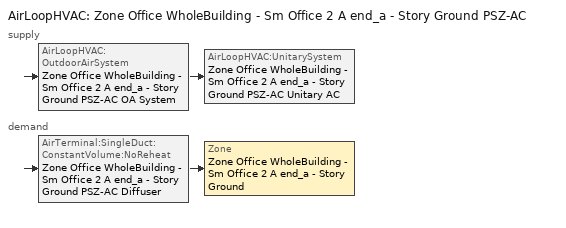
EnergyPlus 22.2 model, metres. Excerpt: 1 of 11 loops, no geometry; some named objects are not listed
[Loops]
AirLoopHVAC 'Zone Office WholeBuilding - Sm Office 2 A end_a - Story Ground PSZ-AC'
 supply: AirLoopHVAC:OutdoorAirSystem 'Zone Office WholeBuilding - Sm Office 2 A end_a - Story Ground PSZ-AC OA System' > AirLoopHVAC:UnitarySystem 'Zone Office WholeBuilding - Sm Office 2 A end_a - Story Ground PSZ-AC Unitary AC'
 demand: AirTerminal:SingleDuct:ConstantVolume:NoReheat 'Zone Office WholeBuilding - Sm Office 2 A end_a - Story Ground PSZ-AC Diffuser' > Zone 'Zone Office WholeBuilding - Sm Office 2 A end_a - Story Ground'
[ZoneControl:Thermostat]
Zone Office WholeBuilding - Sm Office 2 A end_a - Story Ground Thermostat: Zone or ZoneList=Zone Office WholeBuilding - Sm Office 2 A end_a - Story Ground; Control Type Schedule=Zone Office WholeBuilding - Sm Office 2 A end_a - Story Ground Thermostat Schedule; Control 1=Office WholeBuilding - Sm Office 2 - 90.1-2004 Thermostat 1; Temperature Difference Between Cutout And Setpoint {deltaC}=0
[ThermostatSetpoint:DualSetpoint]
Office WholeBuilding - Sm Office 2 - 90.1-2004 Thermostat 1: Heating Setpoint Temperature Schedule=OfficeSmall HTGSETP_SCH_NO_OPTIMUM; Cooling Setpoint Temperature Schedule=OfficeSmall CLGSETP_SCH_NO_OPTIMUM
[AirTerminal:SingleDuct:ConstantVolume:NoReheat]
Zone Office WholeBuilding - Sm Office 2 A end_a - Story Ground PSZ-AC Diffuser: Availability Schedule=Always On Discrete; Maximum Air Flow Rate {m3/s}=AutoSize
[Zone equipment]
Zone Office WholeBuilding - Sm Office 2 A end_a - Story Ground: Zone Office WholeBuilding - Sm Office 2 A end_a - Story Ground PSZ-AC Diffuser
[Sizing:Zone]
Zone Office WholeBuilding - Sm Office 2 A end_a - Story Ground: Zone Cooling Design Supply Air Temperature Input Method=SupplyAirTemperature; Zone Cooling Design Supply Air Temperature {C}=12.7778; Zone Cooling Design Supply Air Temperature Difference {deltaC}=11.11; Zone Heating Design Supply Air Temperature Input Method=SupplyAirTemperature; Zone Heating Design Supply Air Temperature {C}=50; Zone Heating Design Supply Air Temperature Difference {deltaC}=11.11; Zone Cooling Design Supply Air Humidity Ratio {kgWater/kgDryAir}=0.0085; Zone Heating Design Supply Air Humidity Ratio {kgWater/kgDryAir}=0.008; Design Specification Outdoor Air Object=Zone Office WholeBuilding - Sm Office 2 A end_a - Story Ground DSOA Space List; Cooling Design Air Flow Method=DesignDay; Cooling Design Air Flow Rate {m3/s}=0; Cooling Minimum Air Flow per Zone Floor Area {m3/s-m2}=0.000762; Cooling Minimum Air Flow {m3/s}=0; Cooling Minimum Air Flow Fraction=0; Heating Design Air Flow Method=DesignDay; Heating Design Air Flow Rate {m3/s}=0; Heating Maximum Air Flow per Zone Floor Area {m3/s-m2}=0.002032; Heating Maximum Air Flow {m3/s}=0.141576; Heating Maximum Air Flow Fraction=0.3; Account for Dedicated Outdoor Air System=No; Zone Load Sizing Method=Sensible Load Only No Latent Load; Zone Latent Cooling Design Supply Air Humidity Ratio Input Method=HumidityRatioDifference; Zone Cooling Design Supply Air Humidity Ratio Difference {kgWater/kgDryAir}=0.005; Zone Latent Heating Design Supply Air Humidity Ratio Input Method=HumidityRatioDifference; Zone Humidification Design Supply Air Humidity Ratio Difference {kgWater/kgDryAir}=0.005
[Controller:MechanicalVentilation]
Controller Mechanical Ventilation 2: Availability Schedule=Always On Discrete; Demand Controlled Ventilation=No; System Outdoor Air Method=ZoneSum; Zone or ZoneList Name 1=Zone Office WholeBuilding - Sm Office 2 A end_a - Story Ground; Design Specification Outdoor Air Object Name 1=Office WholeBuilding - Sm Office 2 Ventilation
[DesignSpecification:OutdoorAir]
Office WholeBuilding - Sm Office 2 Ventilation: Outdoor Air Method=Sum; Outdoor Air Flow per Person {m3/s-person}=0; Outdoor Air Flow per Zone Floor Area {m3/s-m2}=0.000508; Outdoor Air Flow per Zone {m3/s}=0; Outdoor Air Flow Air Changes per Hour {1/hr}=0
[DesignSpecification:OutdoorAir:SpaceList]
Zone Office WholeBuilding - Sm Office 2 A end_a - Story Ground DSOA Space List: Space Name 1=Office WholeBuilding - Sm Office 2 A end_a - Story Ground; Space Design Specification Outdoor Air Object Name 1=Office WholeBuilding - Sm Office 2 Ventilation
[AirLoopHVAC]
Zone Office WholeBuilding - Sm Office 2 A end_a - Story Ground PSZ-AC: Design Supply Air Flow Rate {m3/s}=AutoSize; Design Return Air Flow Fraction of Supply Air Flow=1
[Sizing:System]
Zone Office WholeBuilding - Sm Office 2 A end_a - Story Ground PSZ-AC: Type of Load to Size On=Sensible; Design Outdoor Air Flow Rate {m3/s}=Autosize; Central Heating Maximum System Air Flow Ratio=1; Preheat Design Temperature {C}=7.22222; Preheat Design Humidity Ratio {kgWater/kgDryAir}=0.008; Precool Design Temperature {C}=12.7778; Precool Design Humidity Ratio {kgWater/kgDryAir}=0.008; Central Cooling Design Supply Air Temperature {C}=12.7778; Central Heating Design Supply Air Temperature {C}=50; Type of Zone Sum to Use=Coincident; 100% Outdoor Air in Cooling=No; 100% Outdoor Air in Heating=No; Central Cooling Design Supply Air Humidity Ratio {kgWater/kgDryAir}=0.0085; Central Heating Design Supply Air Humidity Ratio {kgWater/kgDryAir}=0.008; Cooling Supply Air Flow Rate Method=DesignDay; Cooling Supply Air Flow Rate {m3/s}=0; Cooling Supply Air Flow Rate Per Floor Area {m3/s-m2}=0.00996765; Cooling Fraction of Autosized Cooling Supply Air Flow Rate=1; Cooling Supply Air Flow Rate Per Unit Cooling Capacity {m3/s-W}=3.94755e-05; Heating Supply Air Flow Rate Method=DesignDay; Heating Supply Air Flow Rate {m3/s}=0; Heating Supply Air Flow Rate Per Floor Area {m3/s-m2}=0.00996765; Heating Fraction of Autosized Heating Supply Air Flow Rate=1; Heating Fraction of Autosized Cooling Supply Air Flow Rate=1; Heating Supply Air Flow Rate Per Unit Heating Capacity {m3/s-W}=3.15882e-05; System Outdoor Air Method=ZoneSum; Zone Maximum Outdoor Air Fraction=1; Cooling Design Capacity Method=CoolingDesignCapacity; Cooling Design Capacity {W}=Autosize; Cooling Design Capacity Per Floor Area {W/m2}=234.7; Fraction of Autosized Cooling Design Capacity=1; Heating Design Capacity Method=HeatingDesignCapacity; Heating Design Capacity {W}=Autosize; Heating Design Capacity Per Floor Area {W/m2}=157; Fraction of Autosized Heating Design Capacity=1; Central Cooling Capacity Control Method=OnOff; Occupant Diversity=Autosize
[Controller:OutdoorAir]
Zone Office WholeBuilding - Sm Office 2 A end_a - Story Ground PSZ-AC OA System Controller: Minimum Outdoor Air Flow Rate {m3/s}=Autosize; Maximum Outdoor Air Flow Rate {m3/s}=Autosize; Economizer Control Type=NoEconomizer; Economizer Control Action Type=ModulateFlow; Economizer Maximum Limit Dry-Bulb Temperature {C}=28; Economizer Maximum Limit Enthalpy {J/kg}=64000; Lockout Type=LockoutWithCompressor; Minimum Limit Type=FixedMinimum; Minimum Outdoor Air Schedule=Always On Discrete; Maximum Fraction of Outdoor Air Schedule=ZoneOfficeWholeBuildingSmOffice2AendaStoryGroundPSZACmaxOASch; Mechanical Ventilation Controller=Controller Mechanical Ventilation 2; High Humidity Control=No; Control High Indoor Humidity Based on Outdoor Humidity Ratio=Yes; Heat Recovery Bypass Control Type=BypassWhenWithinEconomizerLimits
[SetpointManager:MixedAir]
Zone Office WholeBuilding - Sm Office 2 A end_a - Story Ground PSZ-AC Mixed Air Node OS Default SPM: Control Variable=Temperature; Setpoint Node or NodeList=Zone Office WholeBuilding - Sm Office 2 A end_a - Story Ground PSZ-AC Mixed Air Node
[AirLoopHVAC:UnitarySystem]
Zone Office WholeBuilding - Sm Office 2 A end_a - Story Ground PSZ-AC Unitary AC: Control Type=Load; Controlling Zone or Thermostat Location=Zone Office WholeBuilding - Sm Office 2 A end_a - Story Ground; Dehumidification Control Type=None; Availability Schedule=Outage Availability Schedule; Supply Fan=Zone Office WholeBuilding - Sm Office 2 A end_a - Story Ground PSZ-AC Fan; Fan Placement=DrawThrough; Supply Air Fan Operating Mode Schedule=Zone Office WholeBuilding - Sm Office 2 A end_a - Story Ground PSZ-AC Occ Sch; Heating Coil=Zone Office WholeBuilding - Sm Office 2 A end_a - Story Ground PSZ-AC Gas Htg Coil 20kBtu/hr 0.8 Thermal Eff; DX Heating Coil Sizing Ratio=1; Cooling Coil=Zone Office WholeBuilding - Sm Office 2 A end_a - Story Ground PSZ-AC 1spd DX AC Clg Coil 9kBtu/hr 9.7SEER; Use DOAS DX Cooling Coil=No; Minimum Supply Air Temperature {C}=2; Latent Load Control=SensibleOnlyLoadControl; Supplemental Heating Coil=Zone Office WholeBuilding - Sm Office 2 A end_a - Story Ground PSZ-AC No Heat; Cooling Supply Air Flow Rate {m3/s}=Autosize; Heating Supply Air Flow Rate {m3/s}=Autosize; No Load Supply Air Flow Rate {m3/s}=Autosize; Maximum Supply Air Temperature {C}=80; Maximum Outdoor Dry-Bulb Temperature for Supplemental Heater Operation {C}=21; Maximum Cycling Rate {cycles/hr}=2.5; Heat Pump Time Constant {s}=60; Fraction of On-Cycle Power Use=0.01; Heat Pump Fan Delay Time {s}=60; Ancillary On-Cycle Electric Power {W}=0; Ancillary Off-Cycle Electric Power {W}=0
[Fan:OnOff]
Zone Office WholeBuilding - Sm Office 2 A end_a - Story Ground PSZ-AC Fan: Availability Schedule=Always On Discrete; Fan Total Efficiency=0.53625; Pressure Rise {Pa}=622.722; Maximum Flow Rate {m3/s}=Autosize; Motor Efficiency=0.825; Motor In Airstream Fraction=1; Fan Power Ratio Function of Speed Ratio Curve=Fan On Off Power Curve 1; Fan Efficiency Ratio Function of Speed Ratio Curve=Fan On Off Efficiency Curve 1
[Coil:Heating:Fuel]
Zone Office WholeBuilding - Sm Office 2 A end_a - Story Ground PSZ-AC Gas Htg Coil 20kBtu/hr 0.8 Thermal Eff: Availability Schedule=Always On Discrete; Fuel Type=NaturalGas; Burner Efficiency=0.8; Nominal Capacity {W}=AutoSize; Parasitic Electric Load {W}=0; Parasitic Fuel Load {W}=0
[Coil:Cooling:DX:SingleSpeed]
Zone Office WholeBuilding - Sm Office 2 A end_a - Story Ground PSZ-AC 1spd DX AC Clg Coil 9kBtu/hr 9.7SEER: Availability Schedule=Always On Discrete; Gross Rated Total Cooling Capacity {W}=Autosize; Gross Rated Sensible Heat Ratio=Autosize; Gross Rated Cooling COP {W/W}=3.14722; Rated Air Flow Rate {m3/s}=Autosize; Rated Evaporator Fan Power Per Volume Flow Rate 2017 {W/(m3/s)}=773.3; Rated Evaporator Fan Power Per Volume Flow Rate 2023 {W/(m3/s)}=934.4; Total Cooling Capacity Function of Temperature Curve=CoilClgDXQRatio_fTwbToadbSI; Total Cooling Capacity Function of Flow Fraction Curve=CoilClgDXSnglQRatio_fCFMRatio; Energy Input Ratio Function of Temperature Curve=CoilClgDXEIRRatio_fTwbToadbSI; Energy Input Ratio Function of Flow Fraction Curve=CoilClgDXSnglEIRRatio_fCFMRatio; Part Load Fraction Correlation Curve=CoilClgDXEIRRatio_fQFrac; Minimum Outdoor Dry-Bulb Temperature for Compressor Operation {C}=-25; Nominal Time for Condensate Removal to Begin {s}=0; Ratio of Initial Moisture Evaporation Rate and Steady State Latent Capacity=0; Maximum Cycling Rate {cycles/hr}=0; Latent Capacity Time Constant {s}=0; Condenser Type=AirCooled; Evaporative Condenser Effectiveness=0.9; Evaporative Condenser Air Flow Rate {m3/s}=Autosize; Evaporative Condenser Pump Rated Power Consumption {W}=Autosize; Crankcase Heater Capacity {W}=0; Maximum Outdoor Dry-Bulb Temperature for Crankcase Heater Operation {C}=10; Basin Heater Capacity {W/K}=0; Basin Heater Setpoint Temperature {C}=2
[Coil:Heating:Electric]
Zone Office WholeBuilding - Sm Office 2 A end_a - Story Ground PSZ-AC No Heat: Availability Schedule=Always Off Discrete; Efficiency=1; Nominal Capacity {W}=0
[SetpointManager:SingleZone:Reheat]
Zone Office WholeBuilding - Sm Office 2 A end_a - Story Ground Setpoint Manager SZ Reheat: Control Variable=Temperature; Minimum Supply Air Temperature {C}=12.7778; Maximum Supply Air Temperature {C}=50; Control Zone=Zone Office WholeBuilding - Sm Office 2 A end_a - Story Ground; Setpoint Node or NodeList=Zone Office WholeBuilding - Sm Office 2 A end_a - Story Ground PSZ-AC Supply Outlet Node
[Schedule:Day:Interval]
OfficeSmall HTGSETP_SCH_NO_OPTIMUM Default; autogen OfficeSmall HTGSETP_SCH_NO_OPTIMUM 0_day_sch: Average, 06:00, 18.3368, 19:00, 18.3368, 24:00, 18.3368
Schedule Day 32: No, 01:00, 3.0562, 02:00, 6.11233, 03:00, 9.16845, 04:00, 12.2246, 05:00, 15.2807, 06:00, 0, 07:00, 0, 08:00, 0, 09:00, 0, 10:00, 18.3368, 11:00, 18.3368, 12:00, 18.3368, 13:00, 18.3368, 14:00, 18.3368, 15:00, 18.3368, 16:00, 18.3368, 17:00, 18.3368, 18:00, 18.3368, 19:00, 18.3368, 20:00, 18.3368, 21:00, 18.3368, 22:00, 18.3368, 23:00, 18.3368, 24:00, 18.3368
OfficeSmall HTGSETP_SCH_NO_OPTIMUM Summer Design Day: No, 24:00, 15.56
OfficeSmall HTGSETP_SCH_NO_OPTIMUM Winter Design Day: No, 24:00, 21.11
OfficeSmall CLGSETP_SCH_NO_OPTIMUM Default: Average, 04:30, 67.0076, 24:00, 67.8835
Schedule Day 18: No, 01:00, 14.8909, 02:00, 29.7814, 03:00, 44.6719, 04:00, 59.5624, 05:00, 67.0301, 06:00, 0, 07:00, 0, 08:00, 0, 09:00, 0, 10:00, 67.2546, 11:00, 67.2996, 12:00, 67.3445, 13:00, 67.3894, 14:00, 67.4343, 15:00, 67.4792, 16:00, 67.5242, 17:00, 67.5691, 18:00, 67.614, 19:00, 67.6589, 20:00, 67.7038, 21:00, 67.7487, 22:00, 67.7937, 23:00, 67.8386, 24:00, 67.8835
OfficeSmall CLGSETP_SCH_NO_OPTIMUM Summer Design Day: No, 24:00, 23.89
OfficeSmall CLGSETP_SCH_NO_OPTIMUM Winter Design Day: No, 24:00, 29.44
Schedule Day 10: No, 01:00, 0.7, 02:00, 0.7, 03:00, 0.7, 04:00, 0.7, 05:00, 0.7, 06:00, 0, 07:00, 0, 08:00, 0, 09:00, 0, 10:00, 0.7, 11:00, 0.7, 12:00, 0.7, 13:00, 0.7, 14:00, 0.7, 15:00, 0.7, 16:00, 0.7, 17:00, 0.7, 18:00, 0.7, 19:00, 0.7, 20:00, 0.7, 21:00, 0.7, 22:00, 0.7, 23:00, 0.7, 24:00, 0.7
Schedule Day 14: No, 01:00, 1, 02:00, 1, 03:00, 1, 04:00, 1, 05:00, 1, 06:00, 0, 07:00, 0, 08:00, 0, 09:00, 0, 10:00, 1, 11:00, 1, 12:00, 1, 13:00, 1, 14:00, 1, 15:00, 1, 16:00, 1, 17:00, 1, 18:00, 1, 19:00, 1, 20:00, 1, 21:00, 1, 22:00, 1, 23:00, 1, 24:00, 1
Zone Office WholeBuilding - Sm Office 2 A end_a - Story Ground PSZ-AC Occ Sch Default; Zone Office WholeBuilding - Sm Office 2 A end_a - Story Ground PSZ-AC Occ Sch Summer Design Day; Zone Office WholeBuilding - Sm Office 2 A end_a - Story Ground PSZ-AC Occ Sch Sunday; Zone Office WholeBuilding - Sm Office 2 A end_a - Story Ground PSZ-AC Occ Sch Winter Design Day: No, 24:00, 1
ZoneOfficeWholeBuildingSmOffice2AendaStoryGroundPSZACmaxOASchDefault: No, 24:00, 0.7
[Schedule:Week:Daily]
OfficeSmall HTGSETP_SCH_NO_OPTIMUM Week Rule - Jan1-Jan7; OfficeSmall HTGSETP_SCH_NO_OPTIMUM Week Rule - Jan15-Mar4: OfficeSmall HTGSETP_SCH_NO_OPTIMUM Default, autogen OfficeSmall HTGSETP_SCH_NO_OPTIMUM 0_day_sch, OfficeSmall HTGSETP_SCH_NO_OPTIMUM Default, OfficeSmall HTGSETP_SCH_NO_OPTIMUM Default, OfficeSmall HTGSETP_SCH_NO_OPTIMUM Default, OfficeSmall HTGSETP_SCH_NO_OPTIMUM Default, OfficeSmall HTGSETP_SCH_NO_OPTIMUM Default, OfficeSmall HTGSETP_SCH_NO_OPTIMUM Default, OfficeSmall HTGSETP_SCH_NO_OPTIMUM Summer Design Day, OfficeSmall HTGSETP_SCH_NO_OPTIMUM Winter Design Day, OfficeSmall HTGSETP_SCH_NO_OPTIMUM Default, OfficeSmall HTGSETP_SCH_NO_OPTIMUM Default
OfficeSmall HTGSETP_SCH_NO_OPTIMUM Week Rule - Jan8-Jan14: OfficeSmall HTGSETP_SCH_NO_OPTIMUM Default, Schedule Day 32, OfficeSmall HTGSETP_SCH_NO_OPTIMUM Default, OfficeSmall HTGSETP_SCH_NO_OPTIMUM Default, OfficeSmall HTGSETP_SCH_NO_OPTIMUM Default, OfficeSmall HTGSETP_SCH_NO_OPTIMUM Default, OfficeSmall HTGSETP_SCH_NO_OPTIMUM Default, OfficeSmall HTGSETP_SCH_NO_OPTIMUM Default, OfficeSmall HTGSETP_SCH_NO_OPTIMUM Summer Design Day, OfficeSmall HTGSETP_SCH_NO_OPTIMUM Winter Design Day, OfficeSmall HTGSETP_SCH_NO_OPTIMUM Default, OfficeSmall HTGSETP_SCH_NO_OPTIMUM Default
OfficeSmall HTGSETP_SCH_NO_OPTIMUM Week Rule - Mar5-Dec31: autogen OfficeSmall HTGSETP_SCH_NO_OPTIMUM 0_day_sch, OfficeSmall HTGSETP_SCH_NO_OPTIMUM Default, OfficeSmall HTGSETP_SCH_NO_OPTIMUM Default, OfficeSmall HTGSETP_SCH_NO_OPTIMUM Default, OfficeSmall HTGSETP_SCH_NO_OPTIMUM Default, OfficeSmall HTGSETP_SCH_NO_OPTIMUM Default, OfficeSmall HTGSETP_SCH_NO_OPTIMUM Default, OfficeSmall HTGSETP_SCH_NO_OPTIMUM Default, OfficeSmall HTGSETP_SCH_NO_OPTIMUM Summer Design Day, OfficeSmall HTGSETP_SCH_NO_OPTIMUM Winter Design Day, OfficeSmall HTGSETP_SCH_NO_OPTIMUM Default, OfficeSmall HTGSETP_SCH_NO_OPTIMUM Default
OfficeSmall CLGSETP_SCH_NO_OPTIMUM Week Rule - Jan1-Jan7; OfficeSmall CLGSETP_SCH_NO_OPTIMUM Week Rule - Jan15-Dec31: OfficeSmall CLGSETP_SCH_NO_OPTIMUM Default, OfficeSmall CLGSETP_SCH_NO_OPTIMUM Default, OfficeSmall CLGSETP_SCH_NO_OPTIMUM Default, OfficeSmall CLGSETP_SCH_NO_OPTIMUM Default, OfficeSmall CLGSETP_SCH_NO_OPTIMUM Default, OfficeSmall CLGSETP_SCH_NO_OPTIMUM Default, OfficeSmall CLGSETP_SCH_NO_OPTIMUM Default, OfficeSmall CLGSETP_SCH_NO_OPTIMUM Default, OfficeSmall CLGSETP_SCH_NO_OPTIMUM Summer Design Day, OfficeSmall CLGSETP_SCH_NO_OPTIMUM Winter Design Day, OfficeSmall CLGSETP_SCH_NO_OPTIMUM Default, OfficeSmall CLGSETP_SCH_NO_OPTIMUM Default
OfficeSmall CLGSETP_SCH_NO_OPTIMUM Week Rule - Jan8-Jan14: OfficeSmall CLGSETP_SCH_NO_OPTIMUM Default, Schedule Day 18, OfficeSmall CLGSETP_SCH_NO_OPTIMUM Default, OfficeSmall CLGSETP_SCH_NO_OPTIMUM Default, OfficeSmall CLGSETP_SCH_NO_OPTIMUM Default, OfficeSmall CLGSETP_SCH_NO_OPTIMUM Default, OfficeSmall CLGSETP_SCH_NO_OPTIMUM Default, OfficeSmall CLGSETP_SCH_NO_OPTIMUM Default, OfficeSmall CLGSETP_SCH_NO_OPTIMUM Summer Design Day, OfficeSmall CLGSETP_SCH_NO_OPTIMUM Winter Design Day, OfficeSmall CLGSETP_SCH_NO_OPTIMUM Default, OfficeSmall CLGSETP_SCH_NO_OPTIMUM Default
Zone Office WholeBuilding - Sm Office 2 A end_a - Story Ground PSZ-AC Occ Sch Week Rule - Jan1-Jan7; Zone Office WholeBuilding - Sm Office 2 A end_a - Story Ground PSZ-AC Occ Sch Week Rule - Jan15-Dec31: Zone Office WholeBuilding - Sm Office 2 A end_a - Story Ground PSZ-AC Occ Sch Sunday, Zone Office WholeBuilding - Sm Office 2 A end_a - Story Ground PSZ-AC Occ Sch Sunday, Zone Office WholeBuilding - Sm Office 2 A end_a - Story Ground PSZ-AC Occ Sch Sunday, Zone Office WholeBuilding - Sm Office 2 A end_a - Story Ground PSZ-AC Occ Sch Sunday, Zone Office WholeBuilding - Sm Office 2 A end_a - Story Ground PSZ-AC Occ Sch Default, Zone Office WholeBuilding - Sm Office 2 A end_a - Story Ground PSZ-AC Occ Sch Sunday, Zone Office WholeBuilding - Sm Office 2 A end_a - Story Ground PSZ-AC Occ Sch Sunday, Zone Office WholeBuilding - Sm Office 2 A end_a - Story Ground PSZ-AC Occ Sch Default, Zone Office WholeBuilding - Sm Office 2 A end_a - Story Ground PSZ-AC Occ Sch Summer Design Day, Zone Office WholeBuilding - Sm Office 2 A end_a - Story Ground PSZ-AC Occ Sch Winter Design Day, Zone Office WholeBuilding - Sm Office 2 A end_a - Story Ground PSZ-AC Occ Sch Default, Zone Office WholeBuilding - Sm Office 2 A end_a - Story Ground PSZ-AC Occ Sch Default
Zone Office WholeBuilding - Sm Office 2 A end_a - Story Ground PSZ-AC Occ Sch Week Rule - Jan8-Jan14: Zone Office WholeBuilding - Sm Office 2 A end_a - Story Ground PSZ-AC Occ Sch Sunday, Schedule Day 14, Zone Office WholeBuilding - Sm Office 2 A end_a - Story Ground PSZ-AC Occ Sch Sunday, Zone Office WholeBuilding - Sm Office 2 A end_a - Story Ground PSZ-AC Occ Sch Sunday, Zone Office WholeBuilding - Sm Office 2 A end_a - Story Ground PSZ-AC Occ Sch Default, Zone Office WholeBuilding - Sm Office 2 A end_a - Story Ground PSZ-AC Occ Sch Sunday, Zone Office WholeBuilding - Sm Office 2 A end_a - Story Ground PSZ-AC Occ Sch Sunday, Zone Office WholeBuilding - Sm Office 2 A end_a - Story Ground PSZ-AC Occ Sch Default, Zone Office WholeBuilding - Sm Office 2 A end_a - Story Ground PSZ-AC Occ Sch Summer Design Day, Zone Office WholeBuilding - Sm Office 2 A end_a - Story Ground PSZ-AC Occ Sch Winter Design Day, Zone Office WholeBuilding - Sm Office 2 A end_a - Story Ground PSZ-AC Occ Sch Default, Zone Office WholeBuilding - Sm Office 2 A end_a - Story Ground PSZ-AC Occ Sch Default
ZoneOfficeWholeBuildingSmOffice2AendaStoryGroundPSZACmaxOASch Week Rule - Jan1-Jan7; ZoneOfficeWholeBuildingSmOffice2AendaStoryGroundPSZACmaxOASch Week Rule - Jan15-Dec31: ZoneOfficeWholeBuildingSmOffice2AendaStoryGroundPSZACmaxOASchDefault, ZoneOfficeWholeBuildingSmOffice2AendaStoryGroundPSZACmaxOASchDefault, ZoneOfficeWholeBuildingSmOffice2AendaStoryGroundPSZACmaxOASchDefault, ZoneOfficeWholeBuildingSmOffice2AendaStoryGroundPSZACmaxOASchDefault, ZoneOfficeWholeBuildingSmOffice2AendaStoryGroundPSZACmaxOASchDefault, ZoneOfficeWholeBuildingSmOffice2AendaStoryGroundPSZACmaxOASchDefault, ZoneOfficeWholeBuildingSmOffice2AendaStoryGroundPSZACmaxOASchDefault, ZoneOfficeWholeBuildingSmOffice2AendaStoryGroundPSZACmaxOASchDefault, ZoneOfficeWholeBuildingSmOffice2AendaStoryGroundPSZACmaxOASchDefault, ZoneOfficeWholeBuildingSmOffice2AendaStoryGroundPSZACmaxOASchDefault, ZoneOfficeWholeBuildingSmOffice2AendaStoryGroundPSZACmaxOASchDefault, ZoneOfficeWholeBuildingSmOffice2AendaStoryGroundPSZACmaxOASchDefault
ZoneOfficeWholeBuildingSmOffice2AendaStoryGroundPSZACmaxOASch Week Rule - Jan8-Jan14: ZoneOfficeWholeBuildingSmOffice2AendaStoryGroundPSZACmaxOASchDefault, Schedule Day 10, ZoneOfficeWholeBuildingSmOffice2AendaStoryGroundPSZACmaxOASchDefault, ZoneOfficeWholeBuildingSmOffice2AendaStoryGroundPSZACmaxOASchDefault, ZoneOfficeWholeBuildingSmOffice2AendaStoryGroundPSZACmaxOASchDefault, ZoneOfficeWholeBuildingSmOffice2AendaStoryGroundPSZACmaxOASchDefault, ZoneOfficeWholeBuildingSmOffice2AendaStoryGroundPSZACmaxOASchDefault, ZoneOfficeWholeBuildingSmOffice2AendaStoryGroundPSZACmaxOASchDefault, ZoneOfficeWholeBuildingSmOffice2AendaStoryGroundPSZACmaxOASchDefault, ZoneOfficeWholeBuildingSmOffice2AendaStoryGroundPSZACmaxOASchDefault, ZoneOfficeWholeBuildingSmOffice2AendaStoryGroundPSZACmaxOASchDefault, ZoneOfficeWholeBuildingSmOffice2AendaStoryGroundPSZACmaxOASchDefault
[Schedule:Year]
OfficeSmall HTGSETP_SCH_NO_OPTIMUM: OfficeSmall HTGSETP_SCH_NO_OPTIMUM Week Rule - Jan1-Jan7, 1, 1, 1, 7, OfficeSmall HTGSETP_SCH_NO_OPTIMUM Week Rule - Jan8-Jan14, 1, 8, 1, 14, OfficeSmall HTGSETP_SCH_NO_OPTIMUM Week Rule - Jan15-Mar4, 1, 15, 3, 4, OfficeSmall HTGSETP_SCH_NO_OPTIMUM Week Rule - Mar5-Dec31, 3, 5, 12, 31
OfficeSmall CLGSETP_SCH_NO_OPTIMUM: OfficeSmall CLGSETP_SCH_NO_OPTIMUM Week Rule - Jan1-Jan7, 1, 1, 1, 7, OfficeSmall CLGSETP_SCH_NO_OPTIMUM Week Rule - Jan8-Jan14, 1, 8, 1, 14, OfficeSmall CLGSETP_SCH_NO_OPTIMUM Week Rule - Jan15-Dec31, 1, 15, 12, 31
Zone Office WholeBuilding - Sm Office 2 A end_a - Story Ground PSZ-AC Occ Sch: Zone Office WholeBuilding - Sm Office 2 A end_a - Story Ground PSZ-AC Occ Sch Week Rule - Jan1-Jan7, 1, 1, 1, 7, Zone Office WholeBuilding - Sm Office 2 A end_a - Story Ground PSZ-AC Occ Sch Week Rule - Jan8-Jan14, 1, 8, 1, 14, Zone Office WholeBuilding - Sm Office 2 A end_a - Story Ground PSZ-AC Occ Sch Week Rule - Jan15-Dec31, 1, 15, 12, 31
ZoneOfficeWholeBuildingSmOffice2AendaStoryGroundPSZACmaxOASch: ZoneOfficeWholeBuildingSmOffice2AendaStoryGroundPSZACmaxOASch Week Rule - Jan1-Jan7, 1, 1, 1, 7, ZoneOfficeWholeBuildingSmOffice2AendaStoryGroundPSZACmaxOASch Week Rule - Jan8-Jan14, 1, 8, 1, 14, ZoneOfficeWholeBuildingSmOffice2AendaStoryGroundPSZACmaxOASch Week Rule - Jan15-Dec31, 1, 15, 12, 31
[Schedule:Compact]
Zone Office WholeBuilding - Sm Office 2 A end_a - Story Ground Thermostat Schedule: Through: 12/31, For: AllDays, Until: 24:00, 4
Outage Availability Schedule: Through: 01/01, For: AllDays, Until: 24:00, 1, Through: 01/02, For: AllDays, Until: 24:00, 1, Through: 01/03, For: AllDays, Until: 24:00, 1, Through: 01/04, For: AllDays, Until: 24:00, 1, Through: 01/05, For: AllDays, Until: 24:00, 1, Through: 01/06, For: AllDays, Until: 24:00, 1, Through: 01/07, For: AllDays, Until: 24:00, 1, Through: 01/08, For: AllDays, Until: 24:00, 1, Through: 01/09, For: AllDays, Until: 05:00, 1, Until: 10:00, 0, Until: 24:00, 1, Through: 01/10, For: AllDays, Until: 24:00, 1, Through: 01/11, For: AllDays, Until: 24:00, 1, Through: 01/12, For: AllDays, Until: 24:00, 1, Through: 01/13, For: AllDays, Until: 24:00, 1, Through: 01/14, For: AllDays, Until: 24:00, 1, Through: 01/15, For: AllDays, Until: 24:00, 1, Through: 01/16, For: AllDays, Until: 24:00, 1, Through: 01/17, For: AllDays, Until: 24:00, 1, Through: 01/18, For: AllDays, Until: 24:00, 1, Through: 01/19, For: AllDays, Until: 24:00, 1, Through: 01/20, For: AllDays, Until: 24:00, 1, Through: 01/21, For: AllDays, Until: 24:00, 1, Through: 01/22, For: AllDays, Until: 24:00, 1, Through: 01/23, For: AllDays, Until: 24:00, 1, Through: 01/24, For: AllDays, Until: 24:00, 1, Through: 01/25, For: AllDays, Until: 24:00, 1, Through: 01/26, For: AllDays, Until: 24:00, 1, Through: 01/27, For: AllDays, Until: 24:00, 1, Through: 01/28, For: AllDays, Until: 24:00, 1, Through: 01/29, For: AllDays, Until: 24:00, 1, Through: 01/30, For: AllDays, Until: 24:00, 1, Through: 01/31, For: AllDays, Until: 24:00, 1, Through: 02/01, For: AllDays, Until: 24:00, 1, Through: 02/02, For: AllDays, Until: 24:00, 1, Through: 02/03, For: AllDays, Until: 24:00, 1, Through: 02/04, For: AllDays, Until: 24:00, 1, Through: 02/05, For: AllDays, Until: 24:00, 1, Through: 02/06, For: AllDays, Until: 24:00, 1, Through: 02/07, For: AllDays, Until: 24:00, 1, Through: 02/08, For: AllDays, Until: 24:00, 1, Through: 02/09, For: AllDays, Until: 24:00, 1, Through: 02/10, For: AllDays, Until: 24:00, 1, Through: 02/11, For: AllDays, Until: 24:00, 1, Through: 02/12, For: AllDays, Until: 24:00, 1, Through: 02/13, For: AllDays, Until: 24:00, 1, Through: 02/14, For: AllDays, Until: 24:00, 1, Through: 02/15, For: AllDays, Until: 24:00, 1, Through: 02/16, For: AllDays, Until: 24:00, 1, Through: 02/17, For: AllDays, Until: 24:00, 1, Through: 02/18, For: AllDays, Until: 24:00, 1, Through: 02/19, For: AllDays, Until: 24:00, 1, Through: 02/20, For: AllDays, Until: 24:00, 1, Through: 02/21, For: AllDays, Until: 24:00, 1, Through: 02/22, For: AllDays, Until: 24:00, 1, Through: 02/23, For: AllDays, Until: 24:00, 1, Through: 02/24, For: AllDays, Until: 24:00, 1, Through: 02/25, For: AllDays, Until: 24:00, 1, Through: 02/26, For: AllDays, Until: 24:00, 1, Through: 02/27, For: AllDays, Until: 24:00, 1, Through: 02/28, For: AllDays, Until: 24:00, 1, Through: 03/01, For: AllDays, Until: 24:00, 1, Through: 03/02, For: AllDays, Until: 24:00, 1, Through: 03/03, For: AllDays, Until: 24:00, 1, Through: 03/04, For: AllDays, Until: 24:00, 1, Through: 03/05, For: AllDays, Until: 24:00, 1, Through: 03/06, For: AllDays, Until: 24:00, 1, Through: 03/07, For: AllDays, Until: 24:00, 1, Through: 03/08, For: AllDays, Until: 24:00, 1, Through: 03/09, For: AllDays, Until: 24:00, 1, Through: 03/10, For: AllDays, Until: 24:00, 1, Through: 03/11, For: AllDays, Until: 24:00, 1, Through: 03/12, For: AllDays, Until: 24:00, 1, Through: 03/13, For: AllDays, Until: 24:00, 1, Through: 03/14, For: AllDays, Until: 24:00, 1, Through: 03/15, For: AllDays, Until: 24:00, 1, Through: 03/16, For: AllDays, Until: 24:00, 1, Through: 03/17, For: AllDays, Until: 24:00, 1, Through: 03/18, For: AllDays, Until: 24:00, 1, Through: 03/19, For: AllDays, Until: 24:00, 1, Through: 03/20, For: AllDays, Until: 24:00, 1, Through: 03/21, For: AllDays, Until: 24:00, 1, Through: 03/22, For: AllDays, Until: 24:00, 1, Through: 03/23, For: AllDays, Until: 24:00, 1, Through: 03/24, For: AllDays, Until: 24:00, 1, Through: 03/25, For: AllDays, Until: 24:00, 1, Through: 03/26, For: AllDays, Until: 24:00, 1, Through: 03/27, For: AllDays, Until: 24:00, 1, Through: 03/28, For: AllDays, Until: 24:00, 1, Through: 03/29, For: AllDays, Until: 24:00, 1, Through: 03/30, For: AllDays, Until: 24:00, 1, Through: 03/31, For: AllDays, Until: 24:00, 1, Through: 04/01, For: AllDays, Until: 24:00, 1, Through: 04/02, For: AllDays, Until: 24:00, 1, Through: 04/03, For: AllDays, Until: 24:00, 1, Through: 04/04, For: AllDays, Until: 24:00, 1, Through: 04/05, For: AllDays, Until: 24:00, 1, Through: 04/06, For: AllDays, Until: 24:00, 1, Through: 04/07, For: AllDays, Until: 24:00, 1, Through: 04/08, For: AllDays, Until: 24:00, 1, Through: 04/09, For: AllDays, Until: 24:00, 1, Through: 04/10, For: AllDays, Until: 24:00, 1, Through: 04/11, For: AllDays, Until: 24:00, 1, Through: 04/12, For: AllDays, Until: 24:00, 1, Through: 04/13, For: AllDays, Until: 24:00, 1, Through: 04/14, For: AllDays, Until: 24:00, 1, Through: 04/15, For: AllDays, Until: 24:00, 1, Through: 04/16, For: AllDays, Until: 24:00, 1, Through: 04/17, For: AllDays, Until: 24:00, 1, Through: 04/18, For: AllDays, Until: 24:00, 1, Through: 04/19, For: AllDays, Until: 24:00, 1, Through: 04/20, For: AllDays, Until: 24:00, 1, Through: 04/21, For: AllDays, Until: 24:00, 1, Through: 04/22, For: AllDays, Until: 24:00, 1, Through: 04/23, For: AllDays, Until: 24:00, 1, Through: 04/24, For: AllDays, Until: 24:00, 1, Through: 04/25, For: AllDays, Until: 24:00, 1, Through: 04/26, For: AllDays, Until: 24:00, 1, Through: 04/27, For: AllDays, Until: 24:00, 1, Through: 04/28, For: AllDays, Until: 24:00, 1, Through: 04/29, For: AllDays, Until: 24:00, 1, Through: 04/30, For: AllDays, Until: 24:00, 1, Through: 05/01, For: AllDays, Until: 24:00, 1, Through: 05/02, For: AllDays, Until: 24:00, 1, Through: 05/03, For: AllDays, Until: 24:00, 1, Through: 05/04, For: AllDays, Until: 24:00, 1, Through: 05/05, For: AllDays, Until: 24:00, 1, Through: 05/06, For: AllDays, Until: 24:00, 1, Through: 05/07, For: AllDays, Until: 24:00, 1, Through: 05/08, For: AllDays, Until: 24:00, 1, Through: 05/09, For: AllDays, Until: 24:00, 1, Through: 05/10, For: AllDays, Until: 24:00, 1, Through: 05/11, For: AllDays, Until: 24:00, 1, Through: 05/12, For: AllDays, Until: 24:00, 1, Through: 05/13, For: AllDays, Until: 24:00, 1, Through: 05/14, For: AllDays, Until: 24:00, 1, Through: 05/15, For: AllDays, Until: 24:00, 1, Through: 05/16, For: AllDays, Until: 24:00, 1, Through: 05/17, For: AllDays, Until: 24:00, 1, Through: 05/18, For: AllDays, Until: 24:00, 1, Through: 05/19, For: AllDays, Until: 24:00, 1, Through: 05/20, For: AllDays, Until: 24:00, 1, Through: 05/21, For: AllDays, Until: 24:00, 1, Through: 05/22, For: AllDays, Until: 24:00, 1, Through: 05/23, For: AllDays, Until: 24:00, 1, Through: 05/24, For: AllDays, Until: 24:00, 1, Through: 05/25, For: AllDays, Until: 24:00, 1, Through: 05/26, For: AllDays, Until: 24:00, 1, Through: 05/27, For: AllDays, Until: 24:00, 1, Through: 05/28, For: AllDays, Until: 24:00, 1, Through: 05/29, For: AllDays, Until: 24:00, 1, Through: 05/30, For: AllDays, Until: 24:00, 1, Through: 05/31, For: AllDays, Until: 24:00, 1, Through: 06/01, For: AllDays, Until: 24:00, 1, Through: 06/02, For: AllDays, Until: 24:00, 1, Through: 06/03, For: AllDays, Until: 24:00, 1, Through: 06/04, For: AllDays, Until: 24:00, 1, Through: 06/05, For: AllDays, Until: 24:00, 1, Through: 06/06, For: AllDays, Until: 24:00, 1, Through: 06/07, For: AllDays, Until: 24:00, 1, Through: 06/08, For: AllDays, Until: 24:00, 1, Through: 06/09, For: AllDays, Until: 24:00, 1, Through: 06/10, For: AllDays, Until: 24:00, 1, Through: 06/11, For: AllDays, Until: 24:00, 1, Through: 06/12, For: AllDays, Until: 24:00, 1, Through: 06/13, For: AllDays, Until: 24:00, 1, Through: 06/14, For: AllDays, Until: 24:00, 1, Through: 06/15, For: AllDays, Until: 24:00, 1, Through: 06/16, For: AllDays, Until: 24:00, 1, Through: 06/17, For: AllDays, Until: 24:00, 1, Through: 06/18, For: AllDays, Until: 24:00, 1, Through: 06/19, For: AllDays, Until: 24:00, 1, Through: 06/20, For: AllDays, Until: 24:00, 1, Through: 06/21, For: AllDays, Until: 24:00, 1, Through: 06/22, For: AllDays, Until: 24:00, 1, Through: 06/23, For: AllDays, Until: 24:00, 1, Through: 06/24, For: AllDays, Until: 24:00, 1, Through: 06/25, For: AllDays, Until: 24:00, 1, Through: 06/26, For: AllDays, Until: 24:00, 1, Through: 06/27, For: AllDays, Until: 24:00, 1, Through: 06/28, For: AllDays, Until: 24:00, 1, Through: 06/29, For: AllDays, Until: 24:00, 1, Through: 06/30, For: AllDays, Until: 24:00, 1, Through: 07/01, For: AllDays, Until: 24:00, 1, Through: 07/02, For: AllDays, Until: 24:00, 1, Through: 07/03, For: AllDays, Until: 24:00, 1, Through: 07/04, For: AllDays, Until: 24:00, 1, Through: 07/05, For: AllDays, Until: 24:00, 1, Through: 07/06, For: AllDays, Until: 24:00, 1, Through: 07/07, For: AllDays, Until: 24:00, 1, Through: 07/08, For: AllDays, Until: 24:00, 1, Through: 07/09, For: AllDays, Until: 24:00, 1, Through: 07/10, For: AllDays, Until: 24:00, 1, Through: 07/11, For: AllDays, Until: 24:00, 1, Through: 07/12, For: AllDays, Until: 24:00, 1, Through: 07/13, For: AllDays, Until: 24:00, 1, Through: 07/14, For: AllDays, Until: 24:00, 1, Through: 07/15, For: AllDays, Until: 24:00, 1, Through: 07/16, For: AllDays, Until: 24:00, 1, Through: 07/17, For: AllDays, Until: 24:00, 1, Through: 07/18, For: AllDays, Until: 24:00, 1, Through: 07/19, For: AllDays, Until: 24:00, 1, Through: 07/20, For: AllDays, Until: 24:00, 1, Through: 07/21, For: AllDays, Until: 24:00, 1, Through: 07/22, For: AllDays, Until: 24:00, 1, Through: 07/23, For: AllDays, Until: 24:00, 1, Through: 07/24, For: AllDays, Until: 24:00, 1, Through: 07/25, For: AllDays, Until: 24:00, 1, Through: 07/26, For: AllDays, Until: 24:00, 1, Through: 07/27, For: AllDays, Until: 24:00, 1, Through: 07/28, For: AllDays, Until: 24:00, 1, Through: 07/29, For: AllDays, Until: 24:00, 1, Through: 07/30, For: AllDays, Until: 24:00, 1, Through: 07/31, For: AllDays, Until: 24:00, 1, Through: 08/01, For: AllDays, Until: 24:00, 1, Through: 08/02, For: AllDays, Until: 24:00, 1, Through: 08/03, For: AllDays, Until: 24:00, 1, Through: 08/04, For: AllDays, Until: 24:00, 1, Through: 08/05, For: AllDays, Until: 24:00, 1, Through: 08/06, For: AllDays, Until: 24:00, 1, Through: 08/07, For: AllDays, Until: 24:00, 1, Through: 08/08, For: AllDays, Until: 24:00, 1, Through: 08/09, For: AllDays, Until: 24:00, 1, Through: 08/10, For: AllDays, Until: 24:00, 1, Through: 08/11, For: AllDays, Until: 24:00, 1, Through: 08/12, For: AllDays, Until: 24:00, 1, Through: 08/13, For: AllDays, Until: 24:00, 1, Through: 08/14, For: AllDays, Until: 24:00, 1, Through: 08/15, For: AllDays, Until: 24:00, 1, Through: 08/16, For: AllDays, Until: 24:00, 1, Through: 08/17, For: AllDays, Until: 24:00, 1, Through: 08/18, For: AllDays, Until: 24:00, 1, Through: 08/19, For: AllDays, Until: 24:00, 1, Through: 08/20, For: AllDays, Until: 24:00, 1, Through: 08/21, For: AllDays, Until: 24:00, 1, Through: 08/22, For: AllDays, Until: 24:00, 1, Through: 08/23, For: AllDays, Until: 24:00, 1, Through: 08/24, For: AllDays, Until: 24:00, 1, Through: 08/25, For: AllDays, Until: 24:00, 1, Through: 08/26, For: AllDays, Until: 24:00, 1, Through: 08/27, For: AllDays, Until: 24:00, 1, Through: 08/28, For: AllDays, Until: 24:00, 1, Through: 08/29, For: AllDays, Until: 24:00, 1, Through: 08/30, For: AllDays, Until: 24:00, 1, Through: 08/31, For: AllDays, Until: 24:00, 1, Through: 09/01, For: AllDays, Until: 24:00, 1, Through: 09/02, For: AllDays, Until: 24:00, 1, Through: 09/03, For: AllDays, Until: 24:00, 1, Through: 09/04, For: AllDays, Until: 24:00, 1, Through: 09/05, For: AllDays, Until: 24:00, 1, Through: 09/06, For: AllDays, Until: 24:00, 1, Through: 09/07, For: AllDays, Until: 24:00, 1, Through: 09/08, For: AllDays, Until: 24:00, 1, Through: 09/09, For: AllDays, Until: 24:00, 1, Through: 09/10, For: AllDays, Until: 24:00, 1, Through: 09/11, For: AllDays, Until: 24:00, 1, Through: 09/12, For: AllDays, Until: 24:00, 1, Through: 09/13, For: AllDays, Until: 24:00, 1, Through: 09/14, For: AllDays, Until: 24:00, 1, Through: 09/15, For: AllDays, Until: 24:00, 1, Through: 09/16, For: AllDays, Until: 24:00, 1, Through: 09/17, For: AllDays, Until: 24:00, 1, Through: 09/18, For: AllDays, Until: 24:00, 1, Through: 09/19, For: AllDays, Until: 24:00, 1, Through: 09/20, For: AllDays, Until: 24:00, 1, Through: 09/21, For: AllDays, Until: 24:00, 1, Through: 09/22, For: AllDays, Until: 24:00, 1, Through: 09/23, For: AllDays, Until: 24:00, 1, Through: 09/24, For: AllDays, Until: 24:00, 1, Through: 09/25, For: AllDays, Until: 24:00, 1, Through: 09/26, For: AllDays, Until: 24:00, 1, Through: 09/27, For: AllDays, Until: 24:00, 1, Through: 09/28, For: AllDays, Until: 24:00, 1, Through: 09/29, For: AllDays, Until: 24:00, 1, Through: 09/30, For: AllDays, Until: 24:00, 1, Through: 10/01, For: AllDays, Until: 24:00, 1, Through: 10/02, For: AllDays, Until: 24:00, 1, Through: 10/03, For: AllDays, Until: 24:00, 1, Through: 10/04, For: AllDays, Until: 24:00, 1, Through: 10/05, For: AllDays, Until: 24:00, 1, Through: 10/06, For: AllDays, Until: 24:00, 1, Through: 10/07, For: AllDays, Until: 24:00, 1, Through: 10/08, For: AllDays, Until: 24:00, 1, Through: 10/09, For: AllDays, Until: 24:00, 1, Through: 10/10, For: AllDays, Until: 24:00, 1, Through: 10/11, For: AllDays, Until: 24:00, 1, Through: 10/12, For: AllDays, Until: 24:00, 1, Through: 10/13, For: AllDays, Until: 24:00, 1, Through: 10/14, For: AllDays, Until: 24:00, 1, Through: 10/15, For: AllDays, Until: 24:00, 1, Through: 10/16, For: AllDays, Until: 24:00, 1, Through: 10/17, For: AllDays, Until: 24:00, 1, Through: 10/18, For: AllDays, Until: 24:00, 1, Through: 10/19, For: AllDays, Until: 24:00, 1, Through: 10/20, For: AllDays, Until: 24:00, 1, Through: 10/21, For: AllDays, Until: 24:00, 1, Through: 10/22, For: AllDays, Until: 24:00, 1, Through: 10/23, For: AllDays, Until: 24:00, 1, Through: 10/24, For: AllDays, Until: 24:00, 1, Through: 10/25, For: AllDays, Until: 24:00, 1, Through: 10/26, For: AllDays, Until: 24:00, 1, Through: 10/27, For: AllDays, Until: 24:00, 1, Through: 10/28, For: AllDays, Until: 24:00, 1, Through: 10/29, For: AllDays, Until: 24:00, 1, Through: 10/30, For: AllDays, Until: 24:00, 1, Through: 10/31, For: AllDays, Until: 24:00, 1, Through: 11/01, For: AllDays, Until: 24:00, 1, Through: 11/02, For: AllDays, Until: 24:00, 1, Through: 11/03, For: AllDays, Until: 24:00, 1, Through: 11/04, For: AllDays, Until: 24:00, 1, Through: 11/05, For: AllDays, Until: 24:00, 1, Through: 11/06, For: AllDays, Until: 24:00, 1, Through: 11/07, For: AllDays, Until: 24:00, 1, Through: 11/08, For: AllDays, Until: 24:00, 1, Through: 11/09, For: AllDays, Until: 24:00, 1, Through: 11/10, For: AllDays, Until: 24:00, 1, Through: 11/11, For: AllDays, Until: 24:00, 1, Through: 11/12, For: AllDays, Until: 24:00, 1, Through: 11/13, For: AllDays, Until: 24:00, 1, Through: 11/14, For: AllDays, Until: 24:00, 1, Through: 11/15, For: AllDays, Until: 24:00, 1, Through: 11/16, For: AllDays, Until: 24:00, 1, Through: 11/17, For: AllDays, Until: 24:00, 1, Through: 11/18, For: AllDays, Until: 24:00, 1, Through: 11/19, For: AllDays, Until: 24:00, 1, Through: 11/20, For: AllDays, Until: 24:00, 1, Through: 11/21, For: AllDays, Until: 24:00, 1, Through: 11/22, For: AllDays, Until: 24:00, 1, Through: 11/23, For: AllDays, Until: 24:00, 1, Through: 11/24, For: AllDays, Until: 24:00, 1, Through: 11/25, For: AllDays, Until: 24:00, 1, Through: 11/26, For: AllDays, Until: 24:00, 1, Through: 11/27, For: AllDays, Until: 24:00, 1, Through: 11/28, For: AllDays, Until: 24:00, 1, Through: 11/29, For: AllDays, Until: 24:00, 1, Through: 11/30, For: AllDays, Until: 24:00, 1, Through: 12/01, For: AllDays, Until: 24:00, 1, Through: 12/02, For: AllDays, Until: 24:00, 1, Through: 12/03, For: AllDays, Until: 24:00, 1, Through: 12/04, For: AllDays, Until: 24:00, 1, Through: 12/05, For: AllDays, Until: 24:00, 1, Through: 12/06, For: AllDays, Until: 24:00, 1, Through: 12/07, For: AllDays, Until: 24:00, 1, Through: 12/08, For: AllDays, Until: 24:00, 1, Through: 12/09, For: AllDays, Until: 24:00, 1, Through: 12/10, For: AllDays, Until: 24:00, 1, Through: 12/11, For: AllDays, Until: 24:00, 1, Through: 12/12, For: AllDays, Until: 24:00, 1, Through: 12/13, For: AllDays, Until: 24:00, 1, Through: 12/14, For: AllDays, Until: 24:00, 1, Through: 12/15, For: AllDays, Until: 24:00, 1, Through: 12/16, For: AllDays, Until: 24:00, 1, Through: 12/17, For: AllDays, Until: 24:00, 1, Through: 12/18, For: AllDays, Until: 24:00, 1, Through: 12/19, For: AllDays, Until: 24:00, 1, Through: 12/20, For: AllDays, Until: 24:00, 1, Through: 12/21, For: AllDays, Until: 24:00, 1, Through: 12/22, For: AllDays, Until: 24:00, 1, Through: 12/23, For: AllDays, Until: 24:00, 1, Through: 12/24, For: AllDays, Until: 24:00, 1, Through: 12/25, For: AllDays, Until: 24:00, 1, Through: 12/26, For: AllDays, Until: 24:00, 1, Through: 12/27, For: AllDays, Until: 24:00, 1, Through: 12/28, For: AllDays, Until: 24:00, 1, Through: 12/29, For: AllDays, Until: 24:00, 1, Through: 12/30, For: AllDays, Until: 24:00, 1, Through: 12/31, For: AllDays, Until: 24:00, 1
[Schedule:Constant]
Name | Hourly Value
Always On Discrete | 1
Always Off Discrete | 0
[Curve:Exponent]
Fan On Off Power Curve 1: Coefficient1 Constant=1; Coefficient2 Constant=0; Coefficient3 Constant=0; Minimum Value of x {BasedOnField A2}=0; Maximum Value of x {BasedOnField A2}=1
[Curve:Cubic] Maximum Value of x {BasedOnField A2}=1
Name | Coefficient1 Constant | Coefficient2 x | Coefficient3 x**2 | Coefficient4 x**3 | Minimum Value of x {BasedOnField A2}
CoilClgDXEIRRatio_fQFrac | 0 | 5.1091 | -8.5515 | 4.4744 | 0.7
Fan On Off Efficiency Curve 1 | 1 | 0 | 0 | 0 | 0
[Curve:Biquadratic] Minimum Value of x {BasedOnField A2}=13.89; Maximum Value of x {BasedOnField A2}=25; Minimum Value of y {BasedOnField A3}=23.89; Maximum Value of y {BasedOnField A3}=46.11; Minimum Curve Output {BasedOnField A4}=0.77
Name | Coefficient1 Constant | Coefficient2 x | Coefficient3 x**2 | Coefficient4 y | Coefficient5 y**2 | Coefficient6 x*y | Maximum Curve Output {BasedOnField A4}
CoilClgDXQRatio_fTwbToadbSI | 0.86779 | 0.014245 | 0.000554 | -0.007569 | 3.2e-05 | -0.000191 | 1.29
CoilClgDXEIRRatio_fTwbToadbSI | 0.116709 | 0.028458 | -0.000411 | 0.021422 | 0.000162 | -0.00068 | 1.33
[Curve:Quadratic]
Name | Coefficient1 Constant | Coefficient2 x | Coefficient3 x**2 | Minimum Value of x {BasedOnField A2} | Maximum Value of x {BasedOnField A2}
CoilClgDXSnglQRatio_fCFMRatio | 0.8 | 0.2 | 0 | 0.5 | 1.5
CoilClgDXSnglEIRRatio_fCFMRatio | 1.156 | -0.1816 | 0.0256 | 0 | 1
